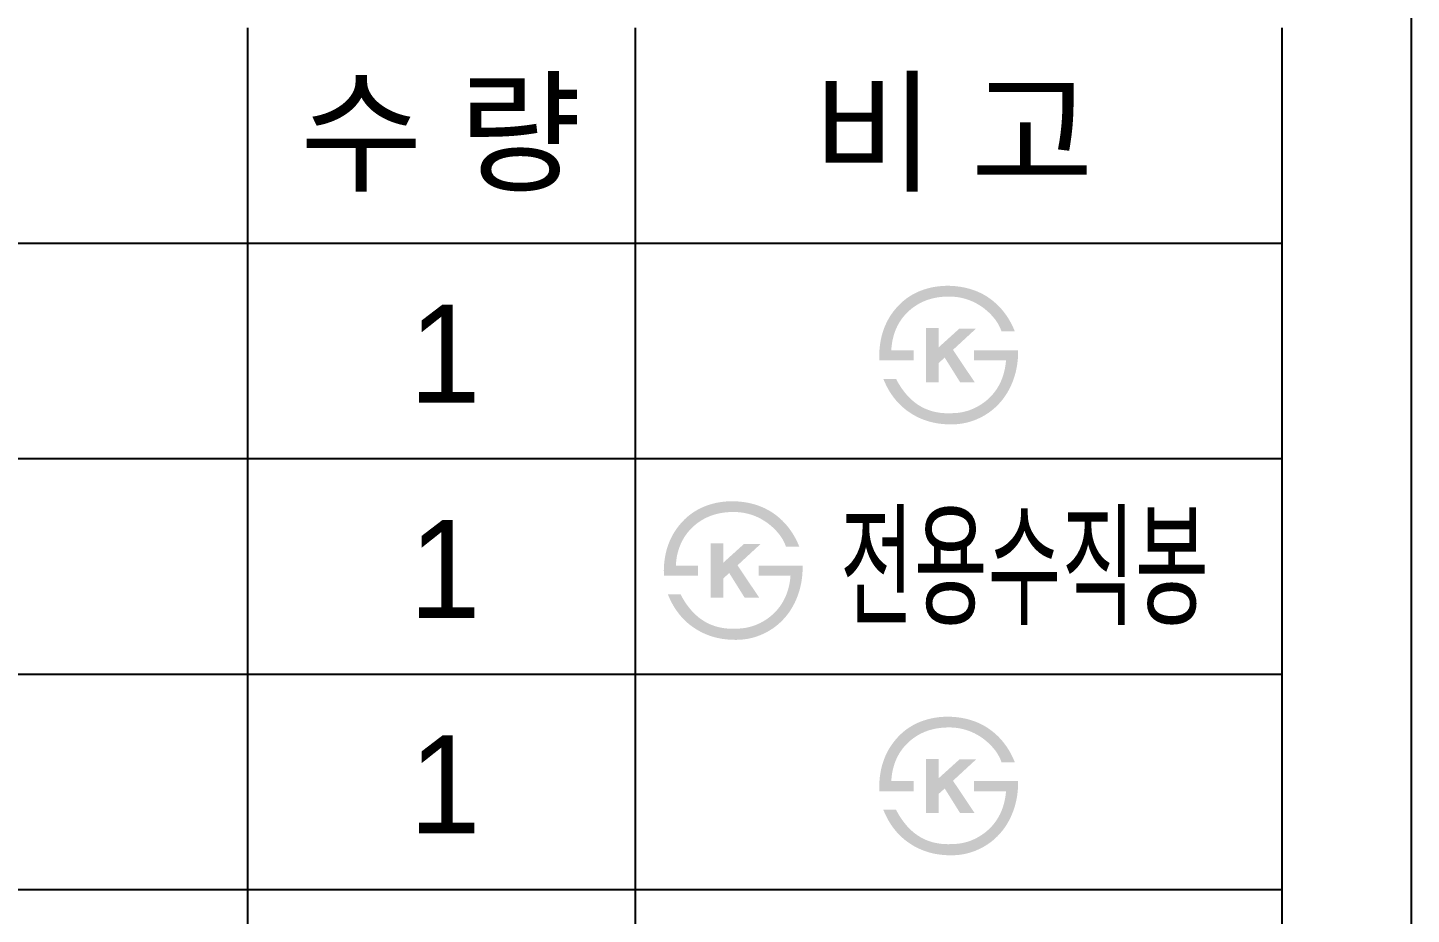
# Model space of a CAD drawing. Header units: millimetres. Extents: x 0 to 4280, y -72 to 2783.
# Drawn here: x 1626.8 to 1980, y 2303.7 to 2530 of the extents above; entities that cross this region are included whole.
import ezdxf
from ezdxf.enums import TextEntityAlignment as Align

# ---------------------------------------------------------------- set-up
doc = ezdxf.new("R2010")
doc.units = ezdxf.units.MM
doc.layers.add('TEXT', color=7, linetype='Continuous')
doc.layers.add('도각라인', color=7, linetype='Continuous')
doc.styles.add('타이틀', font='H2GTRM.TTF', dxfattribs={"height": 25})

msp = doc.modelspace()

# ---------------------------------------------------------------- hatches: boundary and pattern name
at = {"layer": 'TEXT'}
for points in [[(1844.24, 2445.07), (1844.22, 2445.52), (1844.21, 2445.97), (1844.2, 2446.42), (1844.21, 2446.87), (1844.23, 2447.31), (1844.25, 2447.75), (1844.29, 2448.19), (1844.33, 2448.63), (1844.39, 2449.07), (1844.45, 2449.5), (1844.52, 2449.93), (1844.6, 2450.36), (1844.69, 2450.78), (1844.79, 2451.21), (1844.9, 2451.63), (1845.02, 2452.05), (1845.16, 2452.48), (1845.3, 2452.9), (1845.45, 2453.31), (1845.61, 2453.71), (1845.78, 2454.11), (1845.96, 2454.51), (1846.15, 2454.89), (1846.34, 2455.27), (1846.55, 2455.65), (1846.76, 2456.02), (1846.99, 2456.38), (1847.22, 2456.73), (1847.46, 2457.08), (1847.71, 2457.42), (1847.97, 2457.76), (1848.53, 2458.43), (1848.83, 2458.77), (1849.13, 2459.09), (1849.44, 2459.41), (1849.76, 2459.71), (1850.08, 2460.01), (1850.42, 2460.3), (1850.76, 2460.57), (1851.11, 2460.84), (1851.47, 2461.09), (1851.83, 2461.34), (1852.21, 2461.57), (1852.59, 2461.8), (1852.97, 2462.02), (1853.37, 2462.22), (1853.77, 2462.42), (1854.22, 2462.62), (1854.67, 2462.81), (1855.12, 2462.98), (1855.59, 2463.14), (1856.06, 2463.29), (1856.53, 2463.43), (1857.01, 2463.55), (1857.5, 2463.67), (1858, 2463.77), (1858.5, 2463.85), (1859.01, 2463.93), (1859.53, 2463.99), (1860.05, 2464.04), (1860.58, 2464.07), (1861.12, 2464.1), (1861.66, 2464.11), (1862.5, 2464.09), (1862.91, 2464.06), (1863.32, 2464.03), (1863.73, 2464), (1864.13, 2463.95), (1864.52, 2463.9), (1864.91, 2463.85), (1865.3, 2463.78), (1865.68, 2463.71), (1866.06, 2463.63), (1866.44, 2463.55), (1866.81, 2463.45), (1867.18, 2463.35), (1867.54, 2463.25), (1867.9, 2463.13), (1868.25, 2463.01), (1868.6, 2462.89), (1868.95, 2462.75), (1869.29, 2462.61), (1869.63, 2462.46), (1869.96, 2462.31), (1870.29, 2462.14), (1870.61, 2461.98), (1870.93, 2461.8), (1871.25, 2461.62), (1871.56, 2461.43), (1871.87, 2461.23), (1872.17, 2461.02), (1872.47, 2460.81), (1872.77, 2460.59), (1873.06, 2460.37), (1873.52, 2459.99), (1873.97, 2459.59), (1874.41, 2459.19), (1874.83, 2458.76), (1875.24, 2458.32), (1875.63, 2457.87), (1876.01, 2457.4), (1876.37, 2456.91), (1876.73, 2456.41), (1877.06, 2455.9), (1877.39, 2455.37), (1877.7, 2454.82), (1877.99, 2454.26), (1878.28, 2453.68), (1878.54, 2453.09), (1878.8, 2452.48), (1878.8, 2452.48), (1875.39, 2452.48), (1875.39, 2452.48), (1875.32, 2452.68), (1875.25, 2452.87), (1875.17, 2453.06), (1875.1, 2453.25), (1875.01, 2453.44), (1874.92, 2453.63), (1874.83, 2453.82), (1874.73, 2454), (1874.63, 2454.19), (1874.53, 2454.37), (1874.42, 2454.55), (1874.31, 2454.74), (1874.19, 2454.92), (1874.07, 2455.1), (1873.94, 2455.28), (1873.81, 2455.46), (1873.67, 2455.63), (1873.53, 2455.81), (1873.24, 2456.16), (1872.93, 2456.51), (1872.61, 2456.85), (1872.27, 2457.19), (1871.91, 2457.52), (1871.53, 2457.85), (1871.14, 2458.18), (1870.88, 2458.38), (1870.63, 2458.57), (1870.37, 2458.75), (1870.11, 2458.93), (1869.85, 2459.1), (1869.58, 2459.26), (1869.31, 2459.42), (1869.05, 2459.57), (1868.77, 2459.72), (1868.5, 2459.86), (1868.23, 2459.99), (1867.95, 2460.12), (1867.67, 2460.24), (1867.39, 2460.35), (1867.11, 2460.46), (1866.82, 2460.56), (1866.53, 2460.66), (1866.24, 2460.75), (1865.95, 2460.83), (1865.66, 2460.91), (1865.36, 2460.98), (1865.06, 2461.05), (1864.76, 2461.11), (1864.46, 2461.16), (1864.15, 2461.21), (1863.85, 2461.25), (1863.54, 2461.28), (1863.23, 2461.31), (1862.92, 2461.33), (1862.6, 2461.35), (1862.29, 2461.36), (1861.97, 2461.36), (1861.58, 2461.36), (1861.21, 2461.34), (1860.83, 2461.33), (1860.46, 2461.3), (1860.1, 2461.27), (1859.73, 2461.23), (1859.38, 2461.18), (1859.02, 2461.13), (1858.67, 2461.07), (1858.33, 2461), (1857.99, 2460.92), (1857.65, 2460.84), (1857.31, 2460.75), (1856.99, 2460.66), (1856.66, 2460.55), (1856.34, 2460.44), (1856.02, 2460.32), (1855.71, 2460.2), (1855.4, 2460.06), (1855.1, 2459.92), (1854.8, 2459.78), (1854.5, 2459.62), (1854.21, 2459.46), (1853.92, 2459.29), (1853.64, 2459.12), (1853.36, 2458.93), (1853.08, 2458.74), (1852.81, 2458.55), (1852.54, 2458.34), (1852.28, 2458.13), (1852.02, 2457.91), (1851.76, 2457.69), (1851.51, 2457.45), (1851.26, 2457.2), (1851.02, 2456.95), (1850.78, 2456.7), (1850.56, 2456.44), (1850.34, 2456.18), (1850.12, 2455.91), (1849.92, 2455.63), (1849.72, 2455.36), (1849.53, 2455.07), (1849.35, 2454.79), (1849.18, 2454.49), (1849.01, 2454.2), (1848.85, 2453.9), (1848.7, 2453.59), (1848.56, 2453.28), (1848.42, 2452.96), (1848.29, 2452.64), (1848.17, 2452.32), (1848.05, 2451.99), (1847.95, 2451.65), (1847.85, 2451.31), (1847.76, 2450.97), (1847.67, 2450.62), (1847.59, 2450.27), (1847.52, 2449.91), (1847.46, 2449.54), (1847.41, 2449.18), (1847.36, 2448.8), (1847.32, 2448.43), (1847.29, 2448.04), (1847.27, 2447.66), (1847.27, 2447.66), (1852.96, 2447.66), (1852.96, 2447.66), (1852.96, 2447.66), (1852.96, 2445.07), (1852.96, 2445.07), (1852.96, 2445.07), (1844.24, 2445.07)], [(1859.37, 2448.41), (1864.66, 2453.2), (1868.91, 2453.2), (1863.01, 2447.75), (1868.54, 2439.5), (1864.82, 2439.5), (1860.9, 2445.77), (1859.37, 2444.41), (1859.37, 2439.5), (1856.13, 2439.5), (1856.13, 2453.32), (1859.37, 2453.32)], [(1879.62, 2447.66), (1879.63, 2447.17), (1879.62, 2446.69), (1879.61, 2446.21), (1879.58, 2445.74), (1879.55, 2445.27), (1879.5, 2444.8), (1879.44, 2444.33), (1879.38, 2443.86), (1879.3, 2443.4), (1879.21, 2442.94), (1879.11, 2442.49), (1879.01, 2442.04), (1878.89, 2441.59), (1878.76, 2441.14), (1878.62, 2440.7), (1878.47, 2440.25), (1878.32, 2439.83), (1878.15, 2439.41), (1877.98, 2439), (1877.8, 2438.59), (1877.61, 2438.19), (1877.41, 2437.8), (1877.21, 2437.41), (1876.99, 2437.03), (1876.77, 2436.66), (1876.54, 2436.29), (1876.3, 2435.93), (1876.05, 2435.58), (1875.79, 2435.23), (1875.52, 2434.89), (1875.25, 2434.56), (1874.96, 2434.23), (1874.66, 2433.91), (1874.36, 2433.59), (1874.05, 2433.29), (1873.74, 2433), (1873.42, 2432.71), (1873.09, 2432.44), (1872.76, 2432.18), (1872.42, 2431.92), (1872.07, 2431.67), (1871.72, 2431.44), (1871.36, 2431.21), (1871, 2430.99), (1870.63, 2430.78), (1870.25, 2430.58), (1869.87, 2430.39), (1869.48, 2430.21), (1869.07, 2430.03), (1868.67, 2429.86), (1868.26, 2429.71), (1867.84, 2429.56), (1867.43, 2429.43), (1867.01, 2429.31), (1866.59, 2429.19), (1866.16, 2429.1), (1865.73, 2429.01), (1865.3, 2428.93), (1864.86, 2428.87), (1864.42, 2428.82), (1863.98, 2428.78), (1863.53, 2428.75), (1863.09, 2428.73), (1862.63, 2428.72), (1861.9, 2428.73), (1861.18, 2428.76), (1860.47, 2428.81), (1859.77, 2428.89), (1859.09, 2428.98), (1858.75, 2429.04), (1858.41, 2429.1), (1858.08, 2429.17), (1857.75, 2429.24), (1857.42, 2429.32), (1857.1, 2429.41), (1856.77, 2429.5), (1856.45, 2429.6), (1856.14, 2429.7), (1855.82, 2429.81), (1855.51, 2429.92), (1855.21, 2430.04), (1854.9, 2430.17), (1854.6, 2430.3), (1854.3, 2430.43), (1854, 2430.57), (1853.71, 2430.72), (1853.42, 2430.88), (1853.13, 2431.03), (1852.84, 2431.2), (1852.56, 2431.37), (1851.99, 2431.74), (1851.7, 2431.93), (1851.41, 2432.13), (1851.13, 2432.34), (1850.86, 2432.55), (1850.59, 2432.77), (1850.32, 2433), (1850.06, 2433.22), (1849.8, 2433.46), (1849.55, 2433.7), (1849.31, 2433.94), (1849.07, 2434.19), (1848.83, 2434.45), (1848.6, 2434.71), (1848.37, 2434.98), (1848.15, 2435.25), (1847.93, 2435.53), (1847.72, 2435.81), (1847.51, 2436.1), (1847.3, 2436.39), (1847.1, 2436.69), (1846.91, 2437), (1846.72, 2437.3), (1846.54, 2437.62), (1846.36, 2437.94), (1846.18, 2438.27), (1846.01, 2438.6), (1845.85, 2438.94), (1845.53, 2439.62), (1845.23, 2440.34), (1845.23, 2440.34), (1848.48, 2440.34), (1848.48, 2440.34), (1848.73, 2439.87), (1848.98, 2439.41), (1849.25, 2438.97), (1849.51, 2438.54), (1849.79, 2438.12), (1850.06, 2437.72), (1850.35, 2437.33), (1850.64, 2436.95), (1850.94, 2436.59), (1851.24, 2436.23), (1851.55, 2435.9), (1851.86, 2435.57), (1852.18, 2435.26), (1852.51, 2434.96), (1852.84, 2434.67), (1853.17, 2434.39), (1853.42, 2434.2), (1853.68, 2434.02), (1853.93, 2433.84), (1854.19, 2433.67), (1854.45, 2433.51), (1854.71, 2433.35), (1854.98, 2433.2), (1855.25, 2433.06), (1855.52, 2432.92), (1855.8, 2432.79), (1856.08, 2432.66), (1856.36, 2432.55), (1856.65, 2432.44), (1856.94, 2432.33), (1857.23, 2432.23), (1857.52, 2432.14), (1857.82, 2432.06), (1858.12, 2431.98), (1858.43, 2431.91), (1858.73, 2431.85), (1859.04, 2431.79), (1859.36, 2431.74), (1859.67, 2431.69), (1859.99, 2431.65), (1860.31, 2431.62), (1860.64, 2431.6), (1860.97, 2431.58), (1861.3, 2431.57), (1861.63, 2431.56), (1861.97, 2431.56), (1862.31, 2431.57), (1863.26, 2431.6), (1863.56, 2431.61), (1863.85, 2431.64), (1864.15, 2431.66), (1864.44, 2431.7), (1864.74, 2431.74), (1865.03, 2431.78), (1865.31, 2431.83), (1865.6, 2431.89), (1865.89, 2431.96), (1866.17, 2432.03), (1866.45, 2432.1), (1866.73, 2432.19), (1867, 2432.28), (1867.28, 2432.37), (1867.55, 2432.47), (1867.83, 2432.58), (1868.1, 2432.69), (1868.36, 2432.81), (1868.63, 2432.94), (1868.89, 2433.07), (1869.16, 2433.21), (1869.42, 2433.35), (1869.67, 2433.5), (1869.93, 2433.66), (1870.19, 2433.82), (1870.44, 2433.99), (1870.69, 2434.16), (1870.94, 2434.34), (1871.19, 2434.53), (1871.43, 2434.72), (1871.71, 2434.96), (1871.99, 2435.2), (1872.25, 2435.45), (1872.51, 2435.71), (1872.76, 2435.97), (1873, 2436.23), (1873.24, 2436.5), (1873.47, 2436.78), (1873.68, 2437.06), (1873.9, 2437.35), (1874.1, 2437.64), (1874.29, 2437.94), (1874.48, 2438.24), (1874.66, 2438.55), (1874.83, 2438.87), (1875, 2439.19), (1875.15, 2439.51), (1875.3, 2439.84), (1875.44, 2440.18), (1875.57, 2440.52), (1875.7, 2440.87), (1875.81, 2441.23), (1875.92, 2441.59), (1876.02, 2441.95), (1876.11, 2442.32), (1876.2, 2442.7), (1876.28, 2443.08), (1876.35, 2443.47), (1876.41, 2443.86), (1876.46, 2444.26), (1876.51, 2444.66), (1876.54, 2445.07), (1876.54, 2445.07), (1868.37, 2445.07), (1868.37, 2445.07), (1868.37, 2445.07), (1868.37, 2447.66), (1868.37, 2447.66), (1868.37, 2447.66), (1879.62, 2447.66)], [(1789.24, 2390.07), (1789.22, 2390.52), (1789.21, 2390.97), (1789.2, 2391.42), (1789.21, 2391.87), (1789.23, 2392.31), (1789.25, 2392.75), (1789.29, 2393.19), (1789.33, 2393.63), (1789.39, 2394.07), (1789.45, 2394.5), (1789.52, 2394.93), (1789.6, 2395.36), (1789.69, 2395.78), (1789.79, 2396.21), (1789.9, 2396.63), (1790.02, 2397.05), (1790.16, 2397.48), (1790.3, 2397.9), (1790.45, 2398.31), (1790.61, 2398.71), (1790.78, 2399.11), (1790.96, 2399.51), (1791.15, 2399.89), (1791.34, 2400.27), (1791.55, 2400.65), (1791.76, 2401.02), (1791.99, 2401.38), (1792.22, 2401.73), (1792.46, 2402.08), (1792.71, 2402.42), (1792.97, 2402.76), (1793.53, 2403.43), (1793.83, 2403.77), (1794.13, 2404.09), (1794.44, 2404.41), (1794.76, 2404.71), (1795.08, 2405.01), (1795.42, 2405.3), (1795.76, 2405.57), (1796.11, 2405.84), (1796.47, 2406.09), (1796.83, 2406.34), (1797.21, 2406.57), (1797.59, 2406.8), (1797.97, 2407.02), (1798.37, 2407.22), (1798.77, 2407.42), (1799.22, 2407.62), (1799.67, 2407.81), (1800.12, 2407.98), (1800.59, 2408.14), (1801.06, 2408.29), (1801.53, 2408.43), (1802.01, 2408.55), (1802.5, 2408.67), (1803, 2408.77), (1803.5, 2408.85), (1804.01, 2408.93), (1804.53, 2408.99), (1805.05, 2409.04), (1805.58, 2409.07), (1806.12, 2409.1), (1806.66, 2409.11), (1807.5, 2409.09), (1807.91, 2409.06), (1808.32, 2409.03), (1808.73, 2409), (1809.13, 2408.95), (1809.52, 2408.9), (1809.91, 2408.85), (1810.3, 2408.78), (1810.68, 2408.71), (1811.06, 2408.63), (1811.44, 2408.55), (1811.81, 2408.45), (1812.18, 2408.35), (1812.54, 2408.25), (1812.9, 2408.13), (1813.25, 2408.01), (1813.6, 2407.89), (1813.95, 2407.75), (1814.29, 2407.61), (1814.63, 2407.46), (1814.96, 2407.31), (1815.29, 2407.14), (1815.61, 2406.98), (1815.93, 2406.8), (1816.25, 2406.62), (1816.56, 2406.43), (1816.87, 2406.23), (1817.17, 2406.02), (1817.47, 2405.81), (1817.77, 2405.59), (1818.06, 2405.37), (1818.52, 2404.99), (1818.97, 2404.59), (1819.41, 2404.19), (1819.83, 2403.76), (1820.24, 2403.32), (1820.63, 2402.87), (1821.01, 2402.4), (1821.37, 2401.91), (1821.73, 2401.41), (1822.06, 2400.9), (1822.39, 2400.37), (1822.7, 2399.82), (1822.99, 2399.26), (1823.28, 2398.68), (1823.54, 2398.09), (1823.8, 2397.48), (1823.8, 2397.48), (1820.39, 2397.48), (1820.39, 2397.48), (1820.32, 2397.68), (1820.25, 2397.87), (1820.17, 2398.06), (1820.1, 2398.25), (1820.01, 2398.44), (1819.92, 2398.63), (1819.83, 2398.82), (1819.73, 2399), (1819.63, 2399.19), (1819.53, 2399.37), (1819.42, 2399.55), (1819.31, 2399.74), (1819.19, 2399.92), (1819.07, 2400.1), (1818.94, 2400.28), (1818.81, 2400.46), (1818.67, 2400.63), (1818.53, 2400.81), (1818.24, 2401.16), (1817.93, 2401.51), (1817.61, 2401.85), (1817.27, 2402.19), (1816.91, 2402.52), (1816.53, 2402.85), (1816.14, 2403.18), (1815.88, 2403.38), (1815.63, 2403.57), (1815.37, 2403.75), (1815.11, 2403.93), (1814.85, 2404.1), (1814.58, 2404.26), (1814.31, 2404.42), (1814.05, 2404.57), (1813.77, 2404.72), (1813.5, 2404.86), (1813.23, 2404.99), (1812.95, 2405.12), (1812.67, 2405.24), (1812.39, 2405.35), (1812.11, 2405.46), (1811.82, 2405.56), (1811.53, 2405.66), (1811.24, 2405.75), (1810.95, 2405.83), (1810.66, 2405.91), (1810.36, 2405.98), (1810.06, 2406.05), (1809.76, 2406.11), (1809.46, 2406.16), (1809.15, 2406.21), (1808.85, 2406.25), (1808.54, 2406.28), (1808.23, 2406.31), (1807.92, 2406.33), (1807.6, 2406.35), (1807.29, 2406.36), (1806.97, 2406.36), (1806.58, 2406.36), (1806.21, 2406.34), (1805.83, 2406.33), (1805.46, 2406.3), (1805.1, 2406.27), (1804.73, 2406.23), (1804.38, 2406.18), (1804.02, 2406.13), (1803.67, 2406.07), (1803.33, 2406), (1802.99, 2405.92), (1802.65, 2405.84), (1802.31, 2405.75), (1801.99, 2405.66), (1801.66, 2405.55), (1801.34, 2405.44), (1801.02, 2405.32), (1800.71, 2405.2), (1800.4, 2405.06), (1800.1, 2404.92), (1799.8, 2404.78), (1799.5, 2404.62), (1799.21, 2404.46), (1798.92, 2404.29), (1798.64, 2404.12), (1798.36, 2403.93), (1798.08, 2403.74), (1797.81, 2403.55), (1797.54, 2403.34), (1797.28, 2403.13), (1797.02, 2402.91), (1796.76, 2402.69), (1796.51, 2402.45), (1796.26, 2402.2), (1796.02, 2401.95), (1795.78, 2401.7), (1795.56, 2401.44), (1795.34, 2401.18), (1795.12, 2400.91), (1794.92, 2400.63), (1794.72, 2400.36), (1794.53, 2400.07), (1794.35, 2399.79), (1794.18, 2399.49), (1794.01, 2399.2), (1793.85, 2398.9), (1793.7, 2398.59), (1793.56, 2398.28), (1793.42, 2397.96), (1793.29, 2397.64), (1793.17, 2397.32), (1793.05, 2396.99), (1792.95, 2396.65), (1792.85, 2396.31), (1792.76, 2395.97), (1792.67, 2395.62), (1792.59, 2395.27), (1792.52, 2394.91), (1792.46, 2394.54), (1792.41, 2394.18), (1792.36, 2393.8), (1792.32, 2393.43), (1792.29, 2393.04), (1792.27, 2392.66), (1792.27, 2392.66), (1797.96, 2392.66), (1797.96, 2392.66), (1797.96, 2392.66), (1797.96, 2390.07), (1797.96, 2390.07), (1797.96, 2390.07), (1789.24, 2390.07)], [(1804.37, 2393.41), (1809.66, 2398.2), (1813.91, 2398.2), (1808.01, 2392.75), (1813.54, 2384.5), (1809.82, 2384.5), (1805.9, 2390.77), (1804.37, 2389.41), (1804.37, 2384.5), (1801.13, 2384.5), (1801.13, 2398.32), (1804.37, 2398.32)], [(1824.62, 2392.66), (1824.63, 2392.17), (1824.62, 2391.69), (1824.61, 2391.21), (1824.58, 2390.74), (1824.55, 2390.27), (1824.5, 2389.8), (1824.44, 2389.33), (1824.38, 2388.86), (1824.3, 2388.4), (1824.21, 2387.94), (1824.11, 2387.49), (1824.01, 2387.04), (1823.89, 2386.59), (1823.76, 2386.14), (1823.62, 2385.7), (1823.47, 2385.25), (1823.32, 2384.83), (1823.15, 2384.41), (1822.98, 2384), (1822.8, 2383.59), (1822.61, 2383.19), (1822.41, 2382.8), (1822.21, 2382.41), (1821.99, 2382.03), (1821.77, 2381.66), (1821.54, 2381.29), (1821.3, 2380.93), (1821.05, 2380.58), (1820.79, 2380.23), (1820.52, 2379.89), (1820.25, 2379.56), (1819.96, 2379.23), (1819.66, 2378.91), (1819.36, 2378.59), (1819.05, 2378.29), (1818.74, 2378), (1818.42, 2377.71), (1818.09, 2377.44), (1817.76, 2377.18), (1817.42, 2376.92), (1817.07, 2376.67), (1816.72, 2376.44), (1816.36, 2376.21), (1816, 2375.99), (1815.63, 2375.78), (1815.25, 2375.58), (1814.87, 2375.39), (1814.48, 2375.21), (1814.07, 2375.03), (1813.67, 2374.86), (1813.26, 2374.71), (1812.84, 2374.56), (1812.43, 2374.43), (1812.01, 2374.31), (1811.59, 2374.19), (1811.16, 2374.1), (1810.73, 2374.01), (1810.3, 2373.93), (1809.86, 2373.87), (1809.42, 2373.82), (1808.98, 2373.78), (1808.53, 2373.75), (1808.09, 2373.73), (1807.63, 2373.72), (1806.9, 2373.73), (1806.18, 2373.76), (1805.47, 2373.81), (1804.77, 2373.89), (1804.09, 2373.98), (1803.75, 2374.04), (1803.41, 2374.1), (1803.08, 2374.17), (1802.75, 2374.24), (1802.42, 2374.32), (1802.1, 2374.41), (1801.77, 2374.5), (1801.45, 2374.6), (1801.14, 2374.7), (1800.82, 2374.81), (1800.51, 2374.92), (1800.21, 2375.04), (1799.9, 2375.17), (1799.6, 2375.3), (1799.3, 2375.43), (1799, 2375.57), (1798.71, 2375.72), (1798.42, 2375.88), (1798.13, 2376.03), (1797.84, 2376.2), (1797.56, 2376.37), (1796.99, 2376.74), (1796.7, 2376.93), (1796.41, 2377.13), (1796.13, 2377.34), (1795.86, 2377.55), (1795.59, 2377.77), (1795.32, 2378), (1795.06, 2378.22), (1794.8, 2378.46), (1794.55, 2378.7), (1794.31, 2378.94), (1794.07, 2379.19), (1793.83, 2379.45), (1793.6, 2379.71), (1793.37, 2379.98), (1793.15, 2380.25), (1792.93, 2380.53), (1792.72, 2380.81), (1792.51, 2381.1), (1792.3, 2381.39), (1792.1, 2381.69), (1791.91, 2382), (1791.72, 2382.3), (1791.54, 2382.62), (1791.36, 2382.94), (1791.18, 2383.27), (1791.01, 2383.6), (1790.85, 2383.94), (1790.53, 2384.62), (1790.23, 2385.34), (1790.23, 2385.34), (1793.48, 2385.34), (1793.48, 2385.34), (1793.73, 2384.87), (1793.98, 2384.41), (1794.25, 2383.97), (1794.51, 2383.54), (1794.79, 2383.12), (1795.06, 2382.72), (1795.35, 2382.33), (1795.64, 2381.95), (1795.94, 2381.59), (1796.24, 2381.23), (1796.55, 2380.9), (1796.86, 2380.57), (1797.18, 2380.26), (1797.51, 2379.96), (1797.84, 2379.67), (1798.17, 2379.39), (1798.42, 2379.2), (1798.68, 2379.02), (1798.93, 2378.84), (1799.19, 2378.67), (1799.45, 2378.51), (1799.71, 2378.35), (1799.98, 2378.2), (1800.25, 2378.06), (1800.52, 2377.92), (1800.8, 2377.79), (1801.08, 2377.66), (1801.36, 2377.55), (1801.65, 2377.44), (1801.94, 2377.33), (1802.23, 2377.23), (1802.52, 2377.14), (1802.82, 2377.06), (1803.12, 2376.98), (1803.43, 2376.91), (1803.73, 2376.85), (1804.04, 2376.79), (1804.36, 2376.74), (1804.67, 2376.69), (1804.99, 2376.65), (1805.31, 2376.62), (1805.64, 2376.6), (1805.97, 2376.58), (1806.3, 2376.57), (1806.63, 2376.56), (1806.97, 2376.56), (1807.31, 2376.57), (1808.26, 2376.6), (1808.56, 2376.61), (1808.85, 2376.64), (1809.15, 2376.66), (1809.44, 2376.7), (1809.74, 2376.74), (1810.03, 2376.78), (1810.31, 2376.83), (1810.6, 2376.89), (1810.89, 2376.96), (1811.17, 2377.03), (1811.45, 2377.1), (1811.73, 2377.19), (1812, 2377.28), (1812.28, 2377.37), (1812.55, 2377.47), (1812.83, 2377.58), (1813.1, 2377.69), (1813.36, 2377.81), (1813.63, 2377.94), (1813.89, 2378.07), (1814.16, 2378.21), (1814.42, 2378.35), (1814.67, 2378.5), (1814.93, 2378.66), (1815.19, 2378.82), (1815.44, 2378.99), (1815.69, 2379.16), (1815.94, 2379.34), (1816.19, 2379.53), (1816.43, 2379.72), (1816.71, 2379.96), (1816.99, 2380.2), (1817.25, 2380.45), (1817.51, 2380.71), (1817.76, 2380.97), (1818, 2381.23), (1818.24, 2381.5), (1818.47, 2381.78), (1818.68, 2382.06), (1818.9, 2382.35), (1819.1, 2382.64), (1819.29, 2382.94), (1819.48, 2383.24), (1819.66, 2383.55), (1819.83, 2383.87), (1820, 2384.19), (1820.15, 2384.51), (1820.3, 2384.84), (1820.44, 2385.18), (1820.57, 2385.52), (1820.7, 2385.87), (1820.81, 2386.23), (1820.92, 2386.59), (1821.02, 2386.95), (1821.11, 2387.32), (1821.2, 2387.7), (1821.28, 2388.08), (1821.35, 2388.47), (1821.41, 2388.86), (1821.46, 2389.26), (1821.51, 2389.66), (1821.54, 2390.07), (1821.54, 2390.07), (1813.37, 2390.07), (1813.37, 2390.07), (1813.37, 2390.07), (1813.37, 2392.66), (1813.37, 2392.66), (1813.37, 2392.66), (1824.62, 2392.66)], [(1844.24, 2335.07), (1844.22, 2335.52), (1844.21, 2335.97), (1844.2, 2336.42), (1844.21, 2336.87), (1844.23, 2337.31), (1844.25, 2337.75), (1844.29, 2338.19), (1844.33, 2338.63), (1844.39, 2339.07), (1844.45, 2339.5), (1844.52, 2339.93), (1844.6, 2340.36), (1844.69, 2340.78), (1844.79, 2341.21), (1844.9, 2341.63), (1845.02, 2342.05), (1845.16, 2342.48), (1845.3, 2342.9), (1845.45, 2343.31), (1845.61, 2343.71), (1845.78, 2344.11), (1845.96, 2344.51), (1846.15, 2344.89), (1846.34, 2345.27), (1846.55, 2345.65), (1846.76, 2346.02), (1846.99, 2346.38), (1847.22, 2346.73), (1847.46, 2347.08), (1847.71, 2347.42), (1847.97, 2347.76), (1848.53, 2348.43), (1848.83, 2348.77), (1849.13, 2349.09), (1849.44, 2349.41), (1849.76, 2349.71), (1850.08, 2350.01), (1850.42, 2350.3), (1850.76, 2350.57), (1851.11, 2350.84), (1851.47, 2351.09), (1851.83, 2351.34), (1852.21, 2351.57), (1852.59, 2351.8), (1852.97, 2352.02), (1853.37, 2352.22), (1853.77, 2352.42), (1854.22, 2352.62), (1854.67, 2352.81), (1855.12, 2352.98), (1855.59, 2353.14), (1856.06, 2353.29), (1856.53, 2353.43), (1857.01, 2353.55), (1857.5, 2353.67), (1858, 2353.77), (1858.5, 2353.85), (1859.01, 2353.93), (1859.53, 2353.99), (1860.05, 2354.04), (1860.58, 2354.07), (1861.12, 2354.1), (1861.66, 2354.11), (1862.5, 2354.09), (1862.91, 2354.06), (1863.32, 2354.03), (1863.73, 2354), (1864.13, 2353.95), (1864.52, 2353.9), (1864.91, 2353.85), (1865.3, 2353.78), (1865.68, 2353.71), (1866.06, 2353.63), (1866.44, 2353.55), (1866.81, 2353.45), (1867.18, 2353.35), (1867.54, 2353.25), (1867.9, 2353.13), (1868.25, 2353.01), (1868.6, 2352.89), (1868.95, 2352.75), (1869.29, 2352.61), (1869.63, 2352.46), (1869.96, 2352.31), (1870.29, 2352.14), (1870.61, 2351.98), (1870.93, 2351.8), (1871.25, 2351.62), (1871.56, 2351.43), (1871.87, 2351.23), (1872.17, 2351.02), (1872.47, 2350.81), (1872.77, 2350.59), (1873.06, 2350.37), (1873.52, 2349.99), (1873.97, 2349.59), (1874.41, 2349.19), (1874.83, 2348.76), (1875.24, 2348.32), (1875.63, 2347.87), (1876.01, 2347.4), (1876.37, 2346.91), (1876.73, 2346.41), (1877.06, 2345.9), (1877.39, 2345.37), (1877.7, 2344.82), (1877.99, 2344.26), (1878.28, 2343.68), (1878.54, 2343.09), (1878.8, 2342.48), (1878.8, 2342.48), (1875.39, 2342.48), (1875.39, 2342.48), (1875.32, 2342.68), (1875.25, 2342.87), (1875.17, 2343.06), (1875.1, 2343.25), (1875.01, 2343.44), (1874.92, 2343.63), (1874.83, 2343.82), (1874.73, 2344), (1874.63, 2344.19), (1874.53, 2344.37), (1874.42, 2344.55), (1874.31, 2344.74), (1874.19, 2344.92), (1874.07, 2345.1), (1873.94, 2345.28), (1873.81, 2345.46), (1873.67, 2345.63), (1873.53, 2345.81), (1873.24, 2346.16), (1872.93, 2346.51), (1872.61, 2346.85), (1872.27, 2347.19), (1871.91, 2347.52), (1871.53, 2347.85), (1871.14, 2348.18), (1870.88, 2348.38), (1870.63, 2348.57), (1870.37, 2348.75), (1870.11, 2348.93), (1869.85, 2349.1), (1869.58, 2349.26), (1869.31, 2349.42), (1869.05, 2349.57), (1868.77, 2349.72), (1868.5, 2349.86), (1868.23, 2349.99), (1867.95, 2350.12), (1867.67, 2350.24), (1867.39, 2350.35), (1867.11, 2350.46), (1866.82, 2350.56), (1866.53, 2350.66), (1866.24, 2350.75), (1865.95, 2350.83), (1865.66, 2350.91), (1865.36, 2350.98), (1865.06, 2351.05), (1864.76, 2351.11), (1864.46, 2351.16), (1864.15, 2351.21), (1863.85, 2351.25), (1863.54, 2351.28), (1863.23, 2351.31), (1862.92, 2351.33), (1862.6, 2351.35), (1862.29, 2351.36), (1861.97, 2351.36), (1861.58, 2351.36), (1861.21, 2351.34), (1860.83, 2351.33), (1860.46, 2351.3), (1860.1, 2351.27), (1859.73, 2351.23), (1859.38, 2351.18), (1859.02, 2351.13), (1858.67, 2351.07), (1858.33, 2351), (1857.99, 2350.92), (1857.65, 2350.84), (1857.31, 2350.75), (1856.99, 2350.66), (1856.66, 2350.55), (1856.34, 2350.44), (1856.02, 2350.32), (1855.71, 2350.2), (1855.4, 2350.06), (1855.1, 2349.92), (1854.8, 2349.78), (1854.5, 2349.62), (1854.21, 2349.46), (1853.92, 2349.29), (1853.64, 2349.12), (1853.36, 2348.93), (1853.08, 2348.74), (1852.81, 2348.55), (1852.54, 2348.34), (1852.28, 2348.13), (1852.02, 2347.91), (1851.76, 2347.69), (1851.51, 2347.45), (1851.26, 2347.2), (1851.02, 2346.95), (1850.78, 2346.7), (1850.56, 2346.44), (1850.34, 2346.18), (1850.12, 2345.91), (1849.92, 2345.63), (1849.72, 2345.36), (1849.53, 2345.07), (1849.35, 2344.79), (1849.18, 2344.49), (1849.01, 2344.2), (1848.85, 2343.9), (1848.7, 2343.59), (1848.56, 2343.28), (1848.42, 2342.96), (1848.29, 2342.64), (1848.17, 2342.32), (1848.05, 2341.99), (1847.95, 2341.65), (1847.85, 2341.31), (1847.76, 2340.97), (1847.67, 2340.62), (1847.59, 2340.27), (1847.52, 2339.91), (1847.46, 2339.54), (1847.41, 2339.18), (1847.36, 2338.8), (1847.32, 2338.43), (1847.29, 2338.04), (1847.27, 2337.66), (1847.27, 2337.66), (1852.96, 2337.66), (1852.96, 2337.66), (1852.96, 2337.66), (1852.96, 2335.07), (1852.96, 2335.07), (1852.96, 2335.07), (1844.24, 2335.07)], [(1859.37, 2338.41), (1864.66, 2343.2), (1868.91, 2343.2), (1863.01, 2337.75), (1868.54, 2329.5), (1864.82, 2329.5), (1860.9, 2335.77), (1859.37, 2334.41), (1859.37, 2329.5), (1856.13, 2329.5), (1856.13, 2343.32), (1859.37, 2343.32)], [(1879.62, 2337.66), (1879.63, 2337.17), (1879.62, 2336.69), (1879.61, 2336.21), (1879.58, 2335.74), (1879.55, 2335.27), (1879.5, 2334.8), (1879.44, 2334.33), (1879.38, 2333.86), (1879.3, 2333.4), (1879.21, 2332.94), (1879.11, 2332.49), (1879.01, 2332.04), (1878.89, 2331.59), (1878.76, 2331.14), (1878.62, 2330.7), (1878.47, 2330.25), (1878.32, 2329.83), (1878.15, 2329.41), (1877.98, 2329), (1877.8, 2328.59), (1877.61, 2328.19), (1877.41, 2327.8), (1877.21, 2327.41), (1876.99, 2327.03), (1876.77, 2326.66), (1876.54, 2326.29), (1876.3, 2325.93), (1876.05, 2325.58), (1875.79, 2325.23), (1875.52, 2324.89), (1875.25, 2324.56), (1874.96, 2324.23), (1874.66, 2323.91), (1874.36, 2323.59), (1874.05, 2323.29), (1873.74, 2323), (1873.42, 2322.71), (1873.09, 2322.44), (1872.76, 2322.18), (1872.42, 2321.92), (1872.07, 2321.67), (1871.72, 2321.44), (1871.36, 2321.21), (1871, 2320.99), (1870.63, 2320.78), (1870.25, 2320.58), (1869.87, 2320.39), (1869.48, 2320.21), (1869.07, 2320.03), (1868.67, 2319.86), (1868.26, 2319.71), (1867.84, 2319.56), (1867.43, 2319.43), (1867.01, 2319.31), (1866.59, 2319.19), (1866.16, 2319.1), (1865.73, 2319.01), (1865.3, 2318.93), (1864.86, 2318.87), (1864.42, 2318.82), (1863.98, 2318.78), (1863.53, 2318.75), (1863.09, 2318.73), (1862.63, 2318.72), (1861.9, 2318.73), (1861.18, 2318.76), (1860.47, 2318.81), (1859.77, 2318.89), (1859.09, 2318.98), (1858.75, 2319.04), (1858.41, 2319.1), (1858.08, 2319.17), (1857.75, 2319.24), (1857.42, 2319.32), (1857.1, 2319.41), (1856.77, 2319.5), (1856.45, 2319.6), (1856.14, 2319.7), (1855.82, 2319.81), (1855.51, 2319.92), (1855.21, 2320.04), (1854.9, 2320.17), (1854.6, 2320.3), (1854.3, 2320.43), (1854, 2320.57), (1853.71, 2320.72), (1853.42, 2320.88), (1853.13, 2321.03), (1852.84, 2321.2), (1852.56, 2321.37), (1851.99, 2321.74), (1851.7, 2321.93), (1851.41, 2322.13), (1851.13, 2322.34), (1850.86, 2322.55), (1850.59, 2322.77), (1850.32, 2323), (1850.06, 2323.22), (1849.8, 2323.46), (1849.55, 2323.7), (1849.31, 2323.94), (1849.07, 2324.19), (1848.83, 2324.45), (1848.6, 2324.71), (1848.37, 2324.98), (1848.15, 2325.25), (1847.93, 2325.53), (1847.72, 2325.81), (1847.51, 2326.1), (1847.3, 2326.39), (1847.1, 2326.69), (1846.91, 2327), (1846.72, 2327.3), (1846.54, 2327.62), (1846.36, 2327.94), (1846.18, 2328.27), (1846.01, 2328.6), (1845.85, 2328.94), (1845.53, 2329.62), (1845.23, 2330.34), (1845.23, 2330.34), (1848.48, 2330.34), (1848.48, 2330.34), (1848.73, 2329.87), (1848.98, 2329.41), (1849.25, 2328.97), (1849.51, 2328.54), (1849.79, 2328.12), (1850.06, 2327.72), (1850.35, 2327.33), (1850.64, 2326.95), (1850.94, 2326.59), (1851.24, 2326.23), (1851.55, 2325.9), (1851.86, 2325.57), (1852.18, 2325.26), (1852.51, 2324.96), (1852.84, 2324.67), (1853.17, 2324.39), (1853.42, 2324.2), (1853.68, 2324.02), (1853.93, 2323.84), (1854.19, 2323.67), (1854.45, 2323.51), (1854.71, 2323.35), (1854.98, 2323.2), (1855.25, 2323.06), (1855.52, 2322.92), (1855.8, 2322.79), (1856.08, 2322.66), (1856.36, 2322.55), (1856.65, 2322.44), (1856.94, 2322.33), (1857.23, 2322.23), (1857.52, 2322.14), (1857.82, 2322.06), (1858.12, 2321.98), (1858.43, 2321.91), (1858.73, 2321.85), (1859.04, 2321.79), (1859.36, 2321.74), (1859.67, 2321.69), (1859.99, 2321.65), (1860.31, 2321.62), (1860.64, 2321.6), (1860.97, 2321.58), (1861.3, 2321.57), (1861.63, 2321.56), (1861.97, 2321.56), (1862.31, 2321.57), (1863.26, 2321.6), (1863.56, 2321.61), (1863.85, 2321.64), (1864.15, 2321.66), (1864.44, 2321.7), (1864.74, 2321.74), (1865.03, 2321.78), (1865.31, 2321.83), (1865.6, 2321.89), (1865.89, 2321.96), (1866.17, 2322.03), (1866.45, 2322.1), (1866.73, 2322.19), (1867, 2322.28), (1867.28, 2322.37), (1867.55, 2322.47), (1867.83, 2322.58), (1868.1, 2322.69), (1868.36, 2322.81), (1868.63, 2322.94), (1868.89, 2323.07), (1869.16, 2323.21), (1869.42, 2323.35), (1869.67, 2323.5), (1869.93, 2323.66), (1870.19, 2323.82), (1870.44, 2323.99), (1870.69, 2324.16), (1870.94, 2324.34), (1871.19, 2324.53), (1871.43, 2324.72), (1871.71, 2324.96), (1871.99, 2325.2), (1872.25, 2325.45), (1872.51, 2325.71), (1872.76, 2325.97), (1873, 2326.23), (1873.24, 2326.5), (1873.47, 2326.78), (1873.68, 2327.06), (1873.9, 2327.35), (1874.1, 2327.64), (1874.29, 2327.94), (1874.48, 2328.24), (1874.66, 2328.55), (1874.83, 2328.87), (1875, 2329.19), (1875.15, 2329.51), (1875.3, 2329.84), (1875.44, 2330.18), (1875.57, 2330.52), (1875.7, 2330.87), (1875.81, 2331.23), (1875.92, 2331.59), (1876.02, 2331.95), (1876.11, 2332.32), (1876.2, 2332.7), (1876.28, 2333.08), (1876.35, 2333.47), (1876.41, 2333.86), (1876.46, 2334.26), (1876.51, 2334.66), (1876.54, 2335.07), (1876.54, 2335.07), (1868.37, 2335.07), (1868.37, 2335.07), (1868.37, 2335.07), (1868.37, 2337.66), (1868.37, 2337.66), (1868.37, 2337.66), (1879.62, 2337.66)]]:
    msp.add_hatch(color=256, dxfattribs=at).paths.add_polyline_path(points, flags=0)

# ---------------------------------------------------------------- linework, layer by layer
at = {"layer": '도각라인'}
for p, q in [((1980, 2783), (1980, 0)), ((1683, 2090), (1683, 2530)), ((1782, 2090), (1782, 2530)), ((1947, 2090), (1947, 2530)), ((1072.5, 2475), (1947, 2475)), ((1072.5, 2420), (1947, 2420)), ((1072.5, 2365), (1947, 2365)), ((1072.5, 2310), (1947, 2310))]:
    msp.add_line(p, q, dxfattribs=at)

# ---------------------------------------------------------------- texts
at = {"layer": 'TEXT', "style": '타이틀'}
for s, p in [('수 량', (1732.25, 2503.3)), ('비 고', (1862.99, 2503.3)), ('1', (1733.32, 2446.81)), ('1', (1733.32, 2391.81)), ('1', (1733.32, 2336.81))]:
    msp.add_text(s, height=25, dxfattribs=at).set_placement(p, align=Align.MIDDLE_CENTER)
at = {"layer": 'TEXT', "style": '타이틀', "width": 0.6}
msp.add_text('전용수직봉', height=25, dxfattribs=at).set_placement((1881.25, 2392.7), align=Align.MIDDLE_CENTER)

doc.saveas('drawing.dxf')
